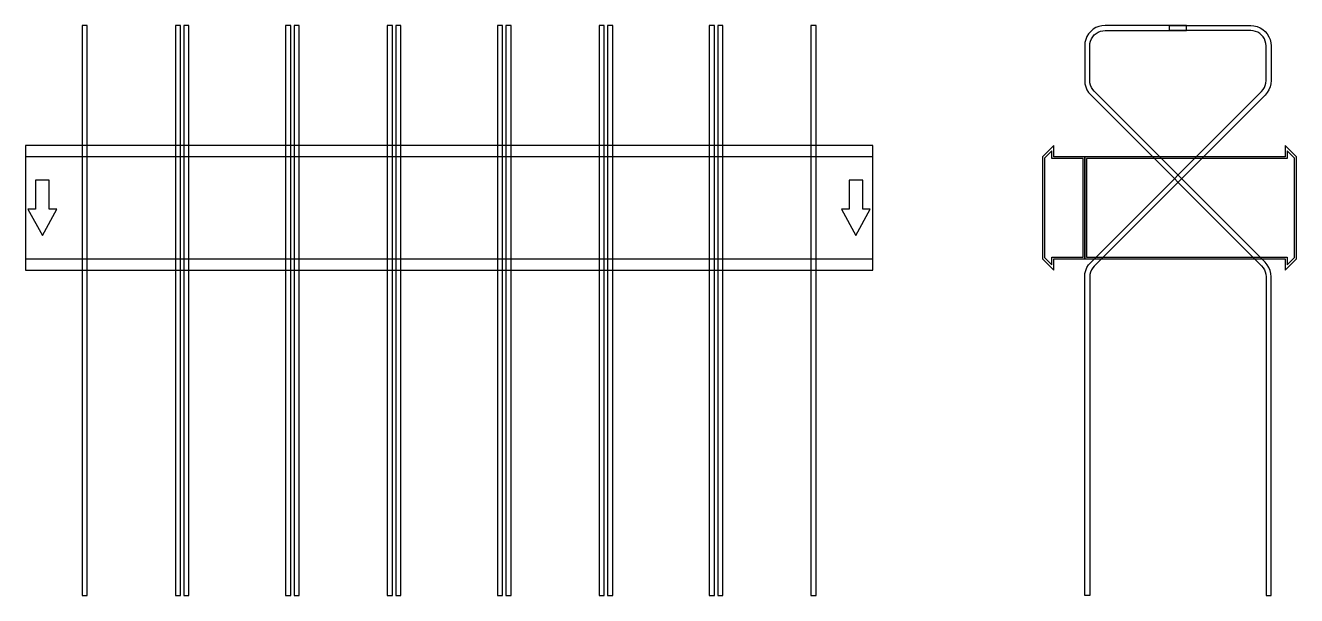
# Model space of a CAD drawing. Extents: x 0 to 1500, y -457 to 215.
import ezdxf

# ---------------------------------------------------------------- set-up
doc = ezdxf.new("R2010")
doc.units = 0
doc.layers.add('Halfen', color=7, linetype='CONTINUOUS')

msp = doc.modelspace()

# ---------------------------------------------------------------- linework, layer by layer
at = {"layer": 'Halfen', "color": 7}
for points in [[(73, -457.177), (73, 215.147), (67, 215.147), (67, -457.177)], [(183, -457.177), (183, 215.147), (177, 215.147), (177, -457.177)], [(193, -457.177), (193, 215.147), (187, 215.147), (187, -457.177)], [(313, -457.177), (313, 215.147), (307, 215.147), (307, -457.177)], [(323, -457.177), (323, 215.147), (317, 215.147), (317, -457.177)], [(433, -457.177), (433, 215.147), (427, 215.147), (427, -457.177)], [(443, -457.177), (443, 215.147), (437, 215.147), (437, -457.177)], [(563, -457.177), (563, 215.147), (557, 215.147), (557, -457.177)], [(573, -457.177), (573, 215.147), (567, 215.147), (567, -457.177)], [(683, -457.177), (683, 215.147), (677, 215.147), (677, -457.177)], [(693, -457.177), (693, 215.147), (687, 215.147), (687, -457.177)], [(813, -457.177), (813, 215.147), (807, 215.147), (807, -457.177)], [(823, -457.177), (823, 215.147), (817, 215.147), (817, -457.177)], [(933, -457.177), (933, 215.147), (927, 215.147), (927, -457.177)], [(1470, -457.177), (1470, -81.213), (1469.705, -77.459), (1468.825, -73.797), (1467.384, -70.317), (1465.416, -67.106), (1462.971, -64.243), (1261.272, 137.456), (1259.438, 139.604), (1257.962, 142.012), (1256.881, 144.621), (1256.222, 147.368), (1256, 150.184), (1256, 191.147), (1256.222, 193.963), (1256.881, 196.71), (1257.962, 199.319), (1259.438, 201.728), (1261.272, 203.875), (1263.42, 205.71), (1265.828, 207.186), (1268.438, 208.266), (1271.184, 208.926), (1274, 209.147), (1370, 209.147), (1370, 215.147), (1274, 215.147), (1270.246, 214.852), (1266.584, 213.973), (1263.104, 212.532), (1259.893, 210.564), (1257.029, 208.118), (1254.584, 205.254), (1252.616, 202.043), (1251.175, 198.564), (1250.295, 194.902), (1250, 191.147), (1250, 150.184), (1250.295, 146.429), (1251.175, 142.767), (1252.616, 139.288), (1254.584, 136.077), (1257.029, 133.213), (1458.728, -68.485), (1460.562, -70.633), (1462.038, -73.041), (1463.119, -75.651), (1463.778, -78.397), (1464, -81.213), (1464, -457.177)], [(1250, -457.324), (1250, -81.361), (1250.295, -77.606), (1251.175, -73.944), (1252.616, -70.465), (1254.584, -67.254), (1257.029, -64.39), (1458.728, 137.308), (1460.562, 139.456), (1462.038, 141.865), (1463.119, 144.474), (1463.778, 147.221), (1464, 150.036), (1464, 191), (1463.778, 193.816), (1463.119, 196.562), (1462.038, 199.172), (1460.562, 201.58), (1458.728, 203.728), (1456.58, 205.562), (1454.172, 207.038), (1451.562, 208.119), (1448.816, 208.778), (1446, 209), (1350, 209), (1350, 215), (1446, 215), (1449.754, 214.705), (1453.416, 213.825), (1456.896, 212.384), (1460.107, 210.416), (1462.971, 207.971), (1465.416, 205.107), (1467.384, 201.896), (1468.825, 198.416), (1469.705, 194.754), (1470, 191), (1470, 150.036), (1469.705, 146.282), (1468.825, 142.62), (1467.384, 139.141), (1465.416, 135.929), (1462.971, 133.066), (1261.272, -68.633), (1259.438, -70.78), (1257.962, -73.189), (1256.881, -75.798), (1256.222, -78.545), (1256, -81.361), (1256, -457.324)], [(0, -73.5), (1000, -73.5), (1000, 73.5), (0, 73.5)], [(0, -60), (1000, -60), (1000, 60), (0, 60)], [(1250, -60), (1250, 60), (1213.5, 60), (1213.5, 73.5), (1200, 60), (1200, -60), (1213.5, -73.5), (1213.5, -60)], [(1248, -58), (1248, 58), (1211, 58), (1211, 67.25), (1202.5, 58.75), (1202.5, -58.75), (1211, -67.25), (1211, -58)], [(1500, -60), (1500, 60), (1486.5, 73.5), (1486.5, 60), (1250, 60), (1250, -60), (1486.5, -60), (1486.5, -73.5)], [(1497.5, -58.75), (1497.5, 58.75), (1489, 67.25), (1489, 58), (1252, 58), (1252, -58), (1489, -58), (1489, -67.25)], [(20, -32.5), (37, -1.5), (28, -1.5), (28, 32.5), (12, 32.5), (12, -1.5), (3, -1.5)], [(980, -32.5), (997, -1.5), (988, -1.5), (988, 32.5), (972, 32.5), (972, -1.5), (963, -1.5)]]:
    msp.add_lwpolyline(points, close=True, dxfattribs=at)

doc.saveas('drawing.dxf')
